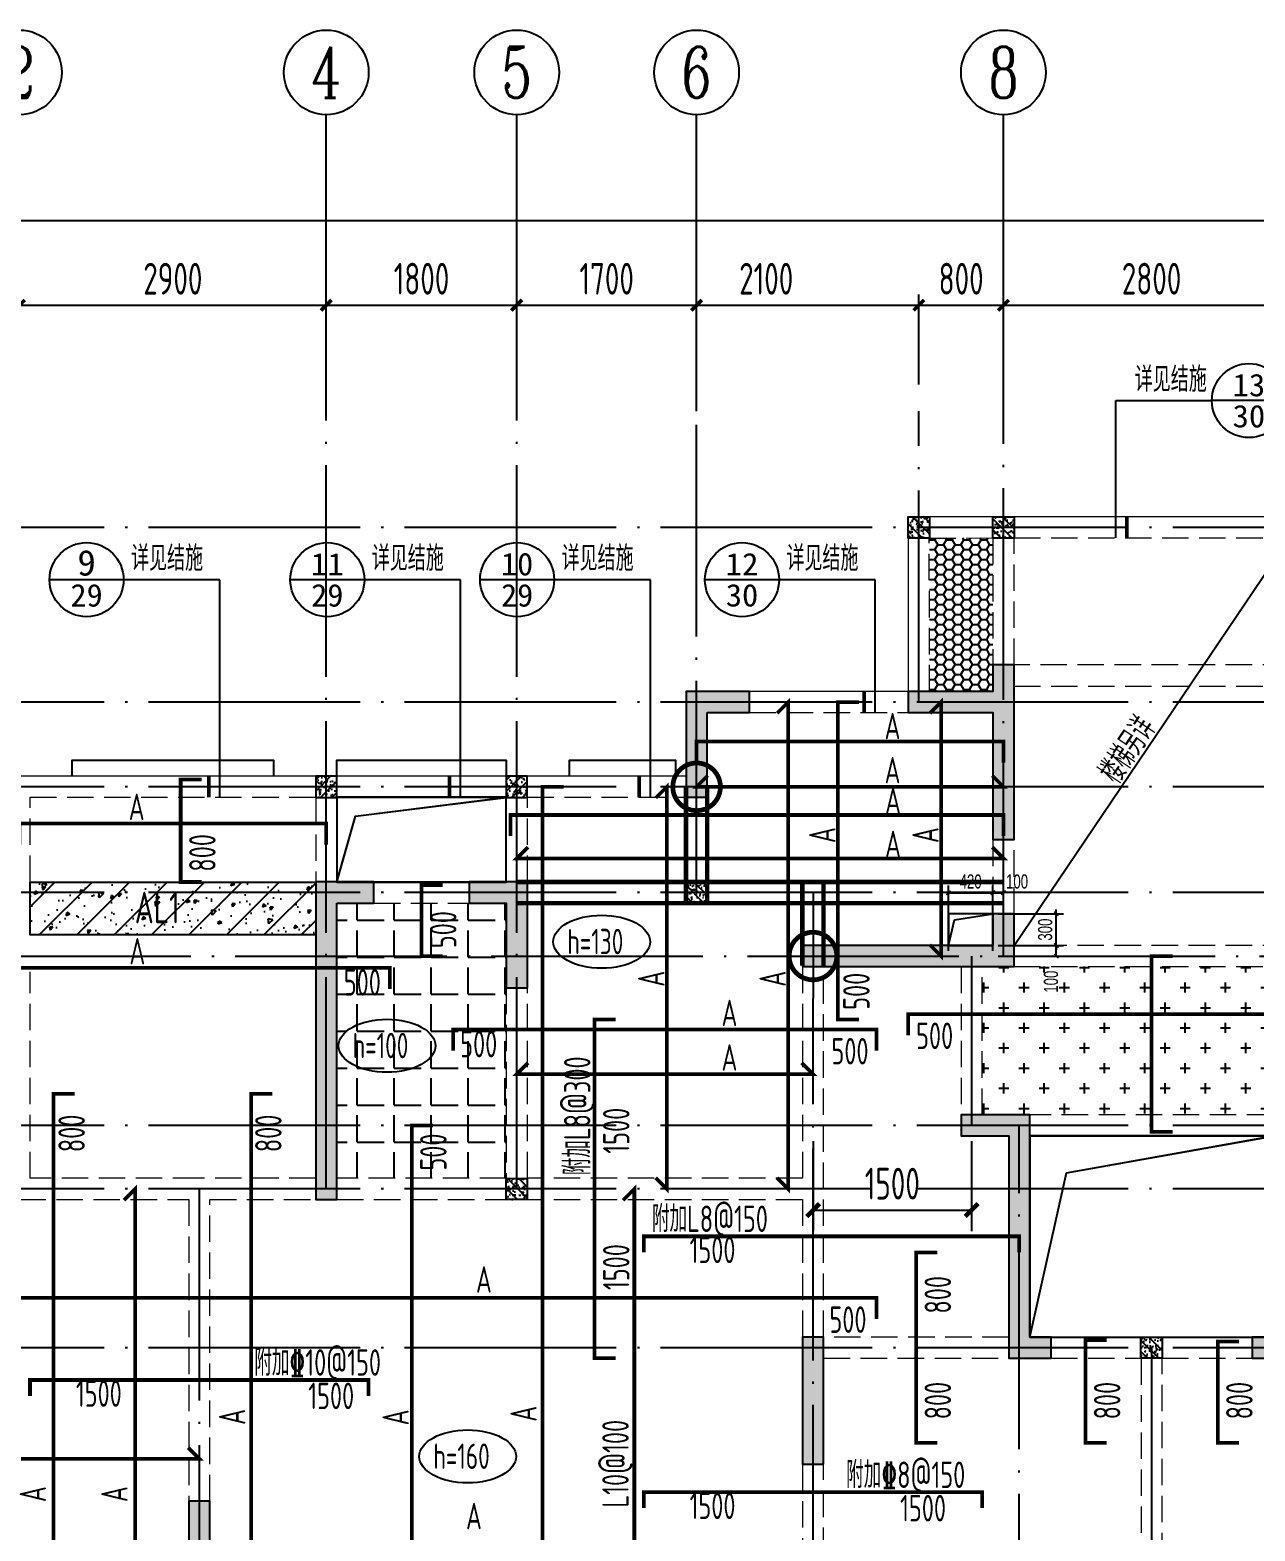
# Model space of a CAD drawing. Extents: x -1712635 to -854203, y -534641 to -21985.
# Drawn here: x -1245773 to -1234195, y -223035 to -208853 of the extents above; entities that cross this region are included whole.
import ezdxf
from ezdxf.enums import TextEntityAlignment as Align

# ---------------------------------------------------------------- set-up
doc = ezdxf.new("R2010")
doc.units = 0
doc.header["$LTSCALE"] = 1000
for name, pattern in [('DASH', [0.35, 0.25, -0.1]), ('DASHED', [0.75, 0.5, -0.25]), ('DOTE', [2.42, 2, -0.2, 0.02, -0.2])]:
    doc.linetypes.add(name, pattern=pattern)
doc.layers.get('0').update_dxf_attribs({"linetype": 'CONTINUOUS'})
doc.layers.get('Defpoints').update_dxf_attribs({"linetype": 'CONTINUOUS'})
doc.layers.add('+公共字体', color=7, linetype='CONTINUOUS', lineweight=20)
for name, color, linetype in [('A-AXIS', 1, 'CONTINUOUS'), ('A-DOTE', 10, 'DOTE'), ('AXIS_NUM', 7, 'CONTINUOUS'), ('BEAM', 4, 'DASHED'), ('DIM_IDEN', 67, 'CONTINUOUS'), ('PUB_TEXT', 2, 'CONTINUOUS'), ('ROOF', 183, 'CONTINUOUS'), ('S-B板填充', 251, 'CONTINUOUS'), ('S-B板标注', 3, 'CONTINUOUS'), ('S-B板配筋', 6, 'CONTINUOUS'), ('S-B板配筋号', 7, 'CONTINUOUS'), ('S-C承台编号', 6, 'CONTINUOUS'), ('S-D洞口', 4, 'CONTINUOUS'), ('S-D洞口标注', 3, 'CONTINUOUS'), ('S-L主梁线', 4, 'DASH'), ('S-Q墙填充', 252, 'CONTINUOUS'), ('S-Q墙实线', 6, 'CONTINUOUS'), ('S-Q墙标注', 3, 'CONTINUOUS'), ('S-Y一般标注', 3, 'CONTINUOUS'), ('S-板正筋', 2, 'CONTINUOUS'), ('S-构造柱', 212, 'CONTINUOUS'), ('TEXT', 2, 'CONTINUOUS'), ('水平筋标注', 7, 'CONTINUOUS'), ('看线', 251, 'CONTINUOUS')]:
    doc.layers.add(name, color=color, linetype=linetype)
doc.layers.add('配箍校核', color=34, linetype='CONTINUOUS', plot=False)
doc.styles.add('_TCH_AXIS', font='COMPLEX', dxfattribs={"bigfont": 'GBCBIG'})
doc.styles.add('_TCH_LABEL', font='simhei.ttf')
doc.styles.add('TSSD_Axis', font='complex.shx', dxfattribs={"width": 0.7, "bigfont": 'hztxt.shx'})
doc.styles.add('TSSD_DIMENSION', font='Tssdeng.shx', dxfattribs={"width": 0.7, "bigfont": 'tssdchn.shx'})
doc.styles.add('TSSD_REIN', font='tssdeng.shx', dxfattribs={"width": 0.7, "height": 300, "bigfont": 'tssdchn.shx'})
doc.styles.add('结构文字', font='zstxt.shx', dxfattribs={"width": 0.7, "bigfont": 'zshz.shx'})
doc.dimstyles.new('STRUCK', dxfattribs={"dimtxt": 400, "dimasz": 121, "dimexe": 200, "dimexo": 150, "dimgap": 115, "dimtad": 1, "dimdec": 0, "dimdsep": 46, "dimtxsty": '结构文字', "dimblk": 'ARCHTICK', "dimcen": 400, "dimclrd": 3, "dimclre": 3, "dimclrt": 7, "dimadec": 0, "dimazin": 0, "dimtfac": 1, "dimtdec": 0, "dimtix": 1, "dimtmove": 2, "dimatfit": 3, "dimldrblk": '_DIMX', "dimfxl": 0, "dimtolj": 1, "dimtzin": 0, "dimarcsym": 0})
doc.dimstyles.new('STRUCK30', dxfattribs={"dimscale": 0.33333, "dimtxt": 400, "dimasz": 121, "dimexe": 200, "dimexo": 150, "dimgap": 115, "dimtad": 1, "dimdec": 0, "dimdsep": 46, "dimtxsty": '结构文字', "dimblk": 'ARCHTICK', "dimcen": 400, "dimclrd": 3, "dimclre": 3, "dimclrt": 7, "dimadec": 0, "dimazin": 0, "dimtfac": 1, "dimtdec": 0, "dimtix": 1, "dimtmove": 2, "dimatfit": 3, "dimldrblk": '_DIMX', "dimfxl": 0, "dimtolj": 1, "dimtzin": 0, "dimarcsym": 0})
doc.dimstyles.new('TSSD_100_100', dxfattribs={"dimtxt": 300, "dimasz": 100, "dimexe": 100, "dimexo": 250, "dimgap": 100, "dimtad": 1, "dimdec": 0, "dimzin": 0, "dimdsep": 46, "dimtxsty": 'TSSD_DIMENSION', "dimblk": 'ARCHTICK', "dimcen": 0, "dimdle": 100, "dimclrt": 7, "dimadec": 0, "dimazin": 0, "dimtfac": 1, "dimtdec": 0, "dimtix": 1, "dimtmove": 2, "dimatfit": 3, "dimldrblk": 'ARCHTICK', "dimfxl": 0, "dimtolj": 1, "dimtzin": 0, "dimarcsym": 0})

# ---------------------------------------------------------------- blocks, each defined once
blk = doc.blocks.new('ts_axno')
at = {"color": 0, "linetype": 'ByBlock', "lineweight": -2}
blk.add_circle((0, 0), 0.5, dxfattribs=at)
at = {"color": 0, "linetype": 'ByBlock', "lineweight": -2, "style": 'TSSD_Axis', "width": 0.7}
blk.add_attdef('A', text='', height=0.6, dxfattribs=at).set_placement((0, 0), align=Align.MIDDLE_CENTER)
blk = doc.blocks.new('_ArchTick')
at = {"color": 0, "const_width": 0.35}
blk.add_lwpolyline([(-0.5, -0.5), (0.5, 0.5)], dxfattribs=at)
blk = doc.blocks.new('*D118')
at = {"layer": 'Defpoints', "color": 0}
for p in [(9300, 19250), (6400, 18250), (9300, 18250)]:
    blk.add_point(p, dxfattribs=at)
at = {"layer": 'S-Y一般标注', "color": 0, "lineweight": -2}
for p, q in [((6400, 18500), (6400, 19350)), ((9300, 18500), (9300, 19350)), ((6300, 19250), (9400, 19250))]:
    blk.add_line(p, q, dxfattribs=at)
at = {"layer": 'S-Y一般标注', "color": 0, "lineweight": -2, "xscale": 100, "yscale": 100, "zscale": 100, "rotation": 180}
blk.add_blockref('_ArchTick', (6400, 19250), dxfattribs=at)
at = {"layer": 'S-Y一般标注', "color": 0, "lineweight": -2, "xscale": 100, "yscale": 100, "zscale": 100}
blk.add_blockref('_ArchTick', (9300, 19250), dxfattribs=at)
at = {"layer": 'S-Y一般标注', "color": 7, "insert": (7850, 19500), "char_height": 300, "attachment_point": 5, "style": 'TSSD_DIMENSION'}
blk.add_mtext('\\A1;2900', dxfattribs=at)
blk = doc.blocks.new('*D119')
at = {"layer": 'Defpoints', "color": 0}
for p in [(11100, 19250), (9300, 18250), (11100, 18250)]:
    blk.add_point(p, dxfattribs=at)
at = {"layer": 'S-Y一般标注', "color": 0, "lineweight": -2}
for p, q in [((9300, 18500), (9300, 19350)), ((11100, 18500), (11100, 19350)), ((9200, 19250), (11200, 19250))]:
    blk.add_line(p, q, dxfattribs=at)
at = {"layer": 'S-Y一般标注', "color": 0, "lineweight": -2, "xscale": 100, "yscale": 100, "zscale": 100, "rotation": 180}
blk.add_blockref('_ArchTick', (9300, 19250), dxfattribs=at)
at = {"layer": 'S-Y一般标注', "color": 0, "lineweight": -2, "xscale": 100, "yscale": 100, "zscale": 100}
blk.add_blockref('_ArchTick', (11100, 19250), dxfattribs=at)
at = {"layer": 'S-Y一般标注', "color": 7, "insert": (10200, 19500), "char_height": 300, "attachment_point": 5, "style": 'TSSD_DIMENSION'}
blk.add_mtext('\\A1;1800', dxfattribs=at)
blk = doc.blocks.new('*D120')
at = {"layer": 'Defpoints', "color": 0}
for p in [(12800, 19250), (11100, 18250), (12800, 18250)]:
    blk.add_point(p, dxfattribs=at)
at = {"layer": 'S-Y一般标注', "color": 0, "lineweight": -2}
for p, q in [((11100, 18500), (11100, 19350)), ((12800, 18500), (12800, 19350)), ((11000, 19250), (12900, 19250))]:
    blk.add_line(p, q, dxfattribs=at)
at = {"layer": 'S-Y一般标注', "color": 0, "lineweight": -2, "xscale": 100, "yscale": 100, "zscale": 100, "rotation": 180}
blk.add_blockref('_ArchTick', (11100, 19250), dxfattribs=at)
at = {"layer": 'S-Y一般标注', "color": 0, "lineweight": -2, "xscale": 100, "yscale": 100, "zscale": 100}
blk.add_blockref('_ArchTick', (12800, 19250), dxfattribs=at)
at = {"layer": 'S-Y一般标注', "color": 7, "insert": (11950, 19500), "char_height": 300, "attachment_point": 5, "style": 'TSSD_DIMENSION'}
blk.add_mtext('\\A1;1700', dxfattribs=at)
blk = doc.blocks.new('*D121')
at = {"layer": 'Defpoints', "color": 0}
for p in [(14900, 19250), (12800, 18250), (14900, 18250)]:
    blk.add_point(p, dxfattribs=at)
at = {"layer": 'S-Y一般标注', "color": 0, "lineweight": -2}
for p, q in [((12800, 18500), (12800, 19350)), ((14900, 18500), (14900, 19350)), ((12700, 19250), (15000, 19250))]:
    blk.add_line(p, q, dxfattribs=at)
at = {"layer": 'S-Y一般标注', "color": 0, "lineweight": -2, "xscale": 100, "yscale": 100, "zscale": 100, "rotation": 180}
blk.add_blockref('_ArchTick', (12800, 19250), dxfattribs=at)
at = {"layer": 'S-Y一般标注', "color": 0, "lineweight": -2, "xscale": 100, "yscale": 100, "zscale": 100}
blk.add_blockref('_ArchTick', (14900, 19250), dxfattribs=at)
at = {"layer": 'S-Y一般标注', "color": 7, "insert": (13458, 19500), "char_height": 300, "attachment_point": 5, "style": 'TSSD_DIMENSION'}
blk.add_mtext('\\A1;2100', dxfattribs=at)
blk = doc.blocks.new('*D122')
at = {"layer": 'Defpoints', "color": 0}
for p in [(18500, 19250), (15700, 18250), (18500, 18250)]:
    blk.add_point(p, dxfattribs=at)
at = {"layer": 'S-Y一般标注', "color": 0, "lineweight": -2}
for p, q in [((15700, 18500), (15700, 19350)), ((18500, 18500), (18500, 19350)), ((15600, 19250), (18600, 19250))]:
    blk.add_line(p, q, dxfattribs=at)
at = {"layer": 'S-Y一般标注', "color": 0, "lineweight": -2, "xscale": 100, "yscale": 100, "zscale": 100, "rotation": 180}
blk.add_blockref('_ArchTick', (15700, 19250), dxfattribs=at)
at = {"layer": 'S-Y一般标注', "color": 0, "lineweight": -2, "xscale": 100, "yscale": 100, "zscale": 100}
blk.add_blockref('_ArchTick', (18500, 19250), dxfattribs=at)
at = {"layer": 'S-Y一般标注', "color": 7, "insert": (17100, 19500), "char_height": 300, "attachment_point": 5, "style": 'TSSD_DIMENSION'}
blk.add_mtext('\\A1;2800', dxfattribs=at)
blk = doc.blocks.new('*D139')
at = {"layer": 'Defpoints', "color": 0}
for p in [(54600, 20050), (4600, 18250), (54600, 18250)]:
    blk.add_point(p, dxfattribs=at)
at = {"layer": 'S-Y一般标注', "color": 0, "lineweight": -2}
for p, q in [((4600, 18500), (4600, 20150)), ((54600, 18500), (54600, 20150)), ((4500, 20050), (54700, 20050))]:
    blk.add_line(p, q, dxfattribs=at)
at = {"layer": 'S-Y一般标注', "color": 0, "lineweight": -2, "xscale": 100, "yscale": 100, "zscale": 100, "rotation": 180}
blk.add_blockref('_ArchTick', (4600, 20050), dxfattribs=at)
at = {"layer": 'S-Y一般标注', "color": 0, "lineweight": -2, "xscale": 100, "yscale": 100, "zscale": 100}
blk.add_blockref('_ArchTick', (54600, 20050), dxfattribs=at)
at = {"layer": 'S-Y一般标注', "color": 7, "insert": (29600, 20300), "char_height": 300, "attachment_point": 5, "style": 'TSSD_DIMENSION'}
blk.add_mtext('\\A1;50000', dxfattribs=at)
blk = doc.blocks.new('*D150')
at = {"layer": 'Defpoints', "color": 0}
for p in [(15700, 19250), (14900, 18250), (15700, 18250)]:
    blk.add_point(p, dxfattribs=at)
at = {"layer": 'S-Y一般标注', "color": 0, "lineweight": -2}
for p, q in [((14900, 18500), (14900, 19350)), ((15700, 18500), (15700, 19350)), ((14800, 19250), (15800, 19250))]:
    blk.add_line(p, q, dxfattribs=at)
at = {"layer": 'S-Y一般标注', "color": 0, "lineweight": -2, "xscale": 100, "yscale": 100, "zscale": 100, "rotation": 180}
blk.add_blockref('_ArchTick', (14900, 19250), dxfattribs=at)
at = {"layer": 'S-Y一般标注', "color": 0, "lineweight": -2, "xscale": 100, "yscale": 100, "zscale": 100}
blk.add_blockref('_ArchTick', (15700, 19250), dxfattribs=at)
at = {"layer": 'S-Y一般标注', "color": 7, "insert": (15300, 19500), "char_height": 300, "attachment_point": 5, "style": 'TSSD_DIMENSION'}
blk.add_mtext('\\A1;800', dxfattribs=at)
blk = doc.blocks.new('20210729.03501652')
at = {"layer": '看线', "color": 202, "ltscale": 0.5}
for points in [[(1800, 10900), (1800, 11050), (3700, 11050), (3700, 10900)], [(4300, 10900), (4300, 11050), (5900, 11050), (5900, 10900)], [(6500, 10900), (6500, 11050), (7500, 11050), (7500, 10900)]]:
    blk.add_lwpolyline(points, dxfattribs=at)
blk = doc.blocks.new('*D1445')
at = {"layer": 'Defpoints', "color": 0}
for p in [(-1236673, -217203), (-1236073, -217203), (-1236673, -217503)]:
    blk.add_point(p, dxfattribs=at)
at = {"layer": 'S-D洞口标注', "color": 3, "lineweight": -2}
for p, q in [((-1236623, -217203), (-1236006, -217203)), ((-1236073, -217203), (-1236073, -217163)), ((-1236073, -217503), (-1236073, -217203)), ((-1236623, -217503), (-1236006, -217503)), ((-1236073, -217503), (-1236073, -217543))]:
    blk.add_line(p, q, dxfattribs=at)
at = {"layer": 'S-D洞口标注', "color": 3, "lineweight": -2, "xscale": 40.33293, "yscale": 40.33293, "zscale": 40.33293}
for p, rotation in [((-1236073, -217203), 270), ((-1236073, -217503), 90)]:
    blk.add_blockref('_ArchTick', p, dxfattribs=dict(at, rotation=rotation))
at = {"layer": 'S-D洞口标注', "color": 7, "insert": (-1236178, -217353), "char_height": 133.3, "attachment_point": 5, "rotation": 90, "style": '结构文字'}
blk.add_mtext('\\A1;300', dxfattribs=at)
blk = doc.blocks.new('_DIMX')
blk.add_line((-150, 0), (150, 0))
at = {"const_width": 50}
blk.add_lwpolyline([(-70, -70), (70, 70)], dxfattribs=at)
blk = doc.blocks.new('*D1446')
at = {"layer": 'Defpoints', "color": 0}
for p in [(-1236673, -217004), (-1237093, -217604), (-1236673, -217603)]:
    blk.add_point(p, dxfattribs=at)
at = {"layer": 'S-D洞口标注', "color": 3, "lineweight": -2}
for p, q in [((-1237093, -217554), (-1237093, -216937)), ((-1236673, -217553), (-1236673, -216937)), ((-1237093, -217004), (-1236673, -217004))]:
    blk.add_line(p, q, dxfattribs=at)
at = {"layer": 'S-D洞口标注', "color": 3, "lineweight": -2, "xscale": 40.33293, "yscale": 40.33293, "zscale": 40.33293, "rotation": 180}
blk.add_blockref('_ArchTick', (-1237093, -217004), dxfattribs=at)
at = {"layer": 'S-D洞口标注', "color": 3, "lineweight": -2, "xscale": 40.33293, "yscale": 40.33293, "zscale": 40.33293}
blk.add_blockref('_ArchTick', (-1236673, -217004), dxfattribs=at)
at = {"layer": 'S-D洞口标注', "color": 7, "insert": (-1236883, -216899), "char_height": 133.3, "attachment_point": 5, "style": '结构文字'}
blk.add_mtext('\\A1;420', dxfattribs=at)
blk = doc.blocks.new('*D1447')
at = {"layer": 'Defpoints', "color": 0}
for p in [(-1236573, -217004), (-1236673, -217603), (-1236573, -217603)]:
    blk.add_point(p, dxfattribs=at)
at = {"layer": 'S-D洞口标注', "color": 3, "lineweight": -2}
for p, q in [((-1236673, -217553), (-1236673, -216937)), ((-1236573, -217553), (-1236573, -216937)), ((-1236673, -217004), (-1236573, -217004))]:
    blk.add_line(p, q, dxfattribs=at)
at = {"layer": 'S-D洞口标注', "color": 3, "lineweight": -2, "xscale": 40.33293, "yscale": 40.33293, "zscale": 40.33293, "rotation": 180}
blk.add_blockref('_ArchTick', (-1236673, -217004), dxfattribs=at)
at = {"layer": 'S-D洞口标注', "color": 3, "lineweight": -2, "xscale": 40.33293, "yscale": 40.33293, "zscale": 40.33293}
blk.add_blockref('_ArchTick', (-1236573, -217004), dxfattribs=at)
at = {"layer": 'S-D洞口标注', "color": 7, "insert": (-1236444, -216899), "char_height": 133.3, "attachment_point": 5, "style": '结构文字'}
blk.add_mtext('\\A1;100', dxfattribs=at)
blk = doc.blocks.new('*D1448')
at = {"layer": 'Defpoints', "color": 0}
for p in [(-1236673, -217503), (-1236073, -217503), (-1236673, -217603)]:
    blk.add_point(p, dxfattribs=at)
at = {"layer": 'S-D洞口标注', "color": 3, "lineweight": -2}
for p, q in [((-1236623, -217503), (-1236006, -217503)), ((-1236073, -217603), (-1236073, -217503)), ((-1236623, -217603), (-1236006, -217603))]:
    blk.add_line(p, q, dxfattribs=at)
at = {"layer": 'S-D洞口标注', "color": 3, "lineweight": -2, "xscale": 40.33293, "yscale": 40.33293, "zscale": 40.33293}
for p, rotation in [((-1236073, -217503), 90), ((-1236073, -217603), 270)]:
    blk.add_blockref('_ArchTick', p, dxfattribs=dict(at, rotation=rotation))
at = {"layer": 'S-D洞口标注', "color": 7, "insert": (-1236123, -217845), "char_height": 133.3, "attachment_point": 5, "rotation": 90, "style": '结构文字'}
blk.add_mtext('\\A1;100', dxfattribs=at)
blk = doc.blocks.new('20210803.22403995')
at = {"layer": '+公共字体', "color": 2, "const_width": 45}
for points in [[(-856038, -168387, 1), (-856038, -167937, 1), (-856038, -168387, -1)], [(-854938, -169986, 1), (-854938, -169536, 1), (-854938, -169986, -1)]]:
    blk.add_lwpolyline(points, format="xyb", dxfattribs=at)
blk = doc.blocks.new('20210807.15312791')
at = {"layer": 'S-Q墙填充'}
h = blk.add_hatch(color=252, dxfattribs=at)
h.dxf.hatch_style = 1
h.paths.add_polyline_path([(72216, 67840), (72216, 68190), (72016, 68190), (72016, 67940), (71216, 67940), (71216, 67740), (72016, 67740), (72016, 66540), (72216, 66540)])
h = blk.add_hatch(color=252, dxfattribs=at)
h.dxf.hatch_style = 1
h.paths.add_polyline_path([(69316, 67740), (69716, 67740), (69716, 67940), (69116, 67940), (69116, 66940), (69316, 66940)])
h = blk.add_hatch(color=252, dxfattribs=at)
h.dxf.hatch_style = 1
h.paths.add_polyline_path([(65816, 65940), (66166, 65940), (66166, 66140), (65616, 66140), (65616, 63140), (65816, 63140)])
h = blk.add_hatch(color=252, dxfattribs=at)
h.dxf.hatch_style = 1
h.paths.add_polyline_path([(67616, 66140), (67066, 66140), (67066, 65940), (67416, 65940), (67416, 65140), (67616, 65140)])
h = blk.add_hatch(color=252, dxfattribs=at)
h.dxf.hatch_style = 1
h.paths.add_polyline_path([(70216, 65340), (71816, 65340), (72216, 65340), (72216, 65840), (72016, 65840), (72016, 65540), (71816, 65540), (70216, 65540)])
h = blk.add_hatch(color=252, dxfattribs=at)
h.dxf.hatch_style = 1
h.paths.add_polyline_path([(72366, 61840), (72366, 63940), (71716, 63940), (71716, 63740), (72166, 63740), (72166, 61640), (72566, 61640), (72566, 61840)])
h = blk.add_hatch(color=252, dxfattribs=at)
h.dxf.hatch_style = 1
h.paths.add_polyline_path([(74866, 61640), (74866, 63740), (75316, 63740), (75316, 63940), (74666, 63940), (74666, 61840), (74466, 61840), (74466, 61640)])
h = blk.add_hatch(color=252, dxfattribs=at)
h.dxf.hatch_style = 1
h.paths.add_polyline_path([(70416, 60640), (70416, 61840), (70216, 61840), (70216, 60640)])
h = blk.add_hatch(color=252, dxfattribs=at)
h.dxf.hatch_style = 1
h.paths.add_polyline_path([(64616, 60290), (64416, 60290), (64416, 58840), (63716, 58840), (63616, 58840), (63616, 58640), (63716, 58640), (64616, 58640)])
at = {"layer": 'S-D洞口', "color": 5}
for points in [[(65816, 66140), (67416, 66140), (67416, 66940), (65816, 66940), (65816, 66140), (65993, 66762), (67416, 66940)], [(72366, 61840), (74666, 61840), (74666, 63740), (72366, 63740), (72366, 61840), (72712, 63393), (74666, 63740)]]:
    blk.add_lwpolyline(points, dxfattribs=at)
at = {"layer": 'S-L主梁线', "linetype": 'ByBlock', "lineweight": 18}
for p, q in [((72116, 69590), (71215, 69589)), ((71215, 69589), (71216, 67940)), ((74915, 69590), (72116, 69590)), ((71216, 67940), (69716, 67940)), ((65716, 67140), (62716, 67140)), ((67516, 67140), (65716, 67140)), ((69116, 67140), (67516, 67140)), ((65816, 66940), (67416, 66940)), ((65816, 66140), (65816, 66940)), ((67416, 66940), (67416, 66140)), ((67066, 66140), (66166, 66140)), ((72366, 63740), (74666, 63740)), ((73516, 61840), (72566, 61840)), ((74466, 61840), (73516, 61840))]:
    blk.add_line(p, q, dxfattribs=at)
at = {"layer": 'S-L主梁线', "linetype": 'DASH', "lineweight": 18}
for p, q in [((71415, 69389), (72016, 69390)), ((71416, 67940), (71415, 69389)), ((72016, 69390), (72016, 68190)), ((72216, 69390), (74815, 69390)), ((72216, 68190), (72216, 69390)), ((74816, 68190), (72216, 68190)), ((72216, 67990), (74816, 67990)), ((69716, 67740), (71216, 67740)), ((62916, 66940), (65616, 66940)), ((62916, 66140), (62916, 66940)), ((65616, 66940), (65616, 66140)), ((67616, 66940), (69116, 66940)), ((67616, 66140), (67616, 66940)), ((72016, 66540), (72016, 65840)), ((72216, 65840), (72216, 66540)), ((66166, 65940), (67066, 65940)), ((74816, 65540), (72216, 65540)), ((62916, 63340), (62916, 65290)), ((70216, 65340), (70216, 63340)), ((70416, 63240), (70416, 65340)), ((71716, 65340), (71716, 63940)), ((71916, 63940), (71916, 65340)), ((72216, 65340), (74816, 65340)), ((67416, 65140), (67416, 63340)), ((67616, 63340), (67616, 65140)), ((74666, 63940), (72366, 63940)), ((64516, 63340), (62916, 63340)), ((65616, 63340), (64516, 63340)), ((67416, 63340), (65816, 63340)), ((70216, 63340), (67616, 63340)), ((62816, 63140), (64416, 63140)), ((64416, 63140), (64416, 60290)), ((64616, 63140), (65616, 63140)), ((64616, 60290), (64616, 63140)), ((65816, 63140), (67516, 63140)), ((67516, 63140), (70216, 63140)), ((70216, 63140), (70216, 61840)), ((70416, 61840), (70416, 63240)), ((72166, 61840), (70416, 61840)), ((70416, 61640), (72166, 61640)), ((72566, 61640), (73416, 61640)), ((73416, 61640), (73416, 57640)), ((73616, 57640), (73616, 61640)), ((73616, 61640), (74466, 61640)), ((70216, 60640), (70216, 59090)), ((70416, 59090), (70416, 60640))]:
    blk.add_line(p, q, dxfattribs=at)
at = {"layer": 'S-Q墙实线'}
for points in [[(72216, 67840), (72216, 68190), (72016, 68190), (72016, 67940), (71216, 67940), (71216, 67740), (72016, 67740), (72016, 66540), (72216, 66540), (72216, 67840)], [(63716, 58840), (63616, 58840), (63616, 58640), (63716, 58640), (64616, 58640), (64616, 60290), (64416, 60290), (64416, 58840), (63716, 58840)]]:
    blk.add_lwpolyline(points, dxfattribs=at)
for points in [[(69316, 67740), (69716, 67740), (69716, 67940), (69116, 67940), (69116, 66940), (69316, 66940)], [(65816, 65940), (66166, 65940), (66166, 66140), (65616, 66140), (65616, 63140), (65816, 63140)], [(67616, 66140), (67066, 66140), (67066, 65940), (67416, 65940), (67416, 65140), (67616, 65140)], [(70216, 65340), (71816, 65340), (72216, 65340), (72216, 65840), (72016, 65840), (72016, 65540), (71816, 65540), (70216, 65540)], [(72366, 61840), (72366, 63940), (71716, 63940), (71716, 63740), (72166, 63740), (72166, 61640), (72566, 61640), (72566, 61840)], [(74866, 61640), (74866, 63740), (75316, 63740), (75316, 63940), (74666, 63940), (74666, 61840), (74466, 61840), (74466, 61640)], [(70416, 60640), (70416, 61840), (70216, 61840), (70216, 60640)]]:
    blk.add_lwpolyline(points, close=True, dxfattribs=at)
blk = doc.blocks.new('20210730.02141516')
at = {"layer": 'S-构造柱'}
h = blk.add_hatch(dxfattribs=at)
h.set_pattern_fill('ARMORED', color=256, scale=15, angle=-90, style=0)
h.set_pattern_definition([(320, (-154189.41, 3278673.45), (-9.4128202, -107.5890274), [11.25, -123.75]), (265, (-154189.41, 3278673.45), (112.82882, 20.8127), [9, -99]), (10.4514, (-154190.19, 3278664.49), (103.4159313, -86.7764073), [9.5610285, -105.1713168]), (316.1842, (-154159.41, 3278673.45), (-24.827852, -160.0861573), [16.875, -185.625]), (6.6356, (-154161.48, 3278660.11), (146.117681, -140.199406), [14.341543, -157.75695]), (261.1842, (-154159.41, 3278673.45), (146.11779, -140.199292), [13.5, -148.5]), (291, (-154166.91, 3278658.45), (-60.3928336, -89.5360578), [11.25, -123.75]), (236, (-154166.91, 3278658.45), (108.7725068, -36.4972998), [9, -99]), (341.4514, (-154171.94, 3278650.99), (48.3795745, -126.0333943), [9.5610285, -105.1713168]), (307.5, (-154189.41, 3278673.454), (49.93407807, -1.8239783), [0, -97.8, 0, -100.5, 0, -99.375]), (277.5, (-154189.41, 3278673.454), (59.1617568, -39.4604306), [0, -57.3, 0, -95.55, 0, -37.875]), (237.5, (-154189.41, 3278706.904), (-3.38323076, -80.07336543), [0, -37.5, 0, -117, 0, -155.25]), (227.5, (-154189.41, 3278721.904), (15.0157473, -87.4779254), [0, -48.75, 0, -77.7, 0, -110.25]), (315, (-154189.41, 3278673.454), (53.0330086, 53.0330086), [])])
h.paths.add_polyline_path([(200, 200), (200, 0), (0, 0), (0, 200)])
blk.add_lwpolyline([(200, 200), (200, 0), (0, 0), (0, 200)], close=True, dxfattribs=at)
blk = doc.blocks.new('20210809.18285270')
at = {"layer": 'ROOF', "rotation": 359.9999999538236}
for p in [(10300, 12550), (11100, 12550), (8200, 9100)]:
    blk.add_blockref('20210730.02141516', p, dxfattribs=at)
at = {"layer": 'ROOF', "xscale": -1}
for p in [(4900, 10100), (6700, 10100)]:
    blk.add_blockref('20210730.02141516', p, dxfattribs=at)
at = {"layer": 'ROOF'}
for p in [(6500, 6300), (12500, 4800)]:
    blk.add_blockref('20210730.02141516', p, dxfattribs=at)
blk = doc.blocks.new('*D401')
at = {"layer": 'Defpoints', "color": 0}
for p in [(-205458, -4859), (-203959, -4859), (-203959, -5659)]:
    blk.add_point(p, dxfattribs=at)
at = {"layer": 'S-Q墙标注', "color": 3, "lineweight": -2}
for p, q in [((-205458, -5009), (-205458, -5859)), ((-203959, -5009), (-203959, -5859)), ((-205458, -5659), (-203959, -5659))]:
    blk.add_line(p, q, dxfattribs=at)
at = {"layer": 'S-Q墙标注', "color": 3, "lineweight": -2, "xscale": 121, "yscale": 121, "zscale": 121, "rotation": 180}
blk.add_blockref('_ArchTick', (-205458, -5659), dxfattribs=at)
at = {"layer": 'S-Q墙标注', "color": 3, "lineweight": -2, "xscale": 121, "yscale": 121, "zscale": 121}
blk.add_blockref('_ArchTick', (-203959, -5659), dxfattribs=at)
at = {"layer": 'S-Q墙标注', "color": 7, "insert": (-204709, -5409), "char_height": 300, "attachment_point": 5, "style": 'TSSD_REIN'}
blk.add_mtext('\\A1;1500', dxfattribs=at)
blk = doc.blocks.new('20210811.10050802')
at = {"layer": 'DIM_IDEN'}
for p, q in [((12508, 15853), (13417, 15853)), ((12508, 14555), (12508, 15853)), ((14117, 15853), (13417, 15853)), ((3132, 14161), (2432, 14161)), ((4041, 14161), (3132, 14161)), ((4041, 12105), (4041, 14161)), ((5407, 14161), (4707, 14161)), ((6316, 14161), (5407, 14161)), ((6316, 12105), (6316, 14161)), ((7201, 14161), (6501, 14161)), ((8110, 14161), (7201, 14161)), ((8110, 12105), (8110, 14161)), ((9326, 14161), (8626, 14161)), ((10235, 14161), (9326, 14161)), ((10235, 12905), (10235, 14161))]:
    blk.add_line(p, q, dxfattribs=at)
at = {"layer": 'DIM_IDEN', "const_width": 35}
for points in [[(12613, 14555), (12613, 14755)], [(10130, 12905), (10130, 13105)], [(3936, 12105), (3936, 12305)], [(6211, 12105), (6211, 12305)], [(8005, 12105), (8005, 12305)]]:
    blk.add_lwpolyline(points, dxfattribs=at)
at = {"layer": 'DIM_IDEN'}
for centre in [(13767, 15853), (2782, 14161), (5057, 14161), (6851, 14161), (8976, 14161)]:
    blk.add_circle(centre, 350, dxfattribs=at)
at = {"layer": 'PUB_TEXT', "style": '_TCH_AXIS'}
for p in [(12688, 15936), (3202, 14245), (5477, 14245), (7271, 14245), (9396, 14245)]:
    blk.add_text('详见结施', height=236.3, dxfattribs=at).set_placement(p)
at = {"layer": 'PUB_TEXT', "style": '_TCH_LABEL'}
for s, height, width, p, p2 in [('13', 212.7, 1.00565, (13613, 15894), (13921, 15894)), ('30', 212.7, 1.00565, (13613, 15600), (13921, 15600)), ('9', 242, 1.011364, (2694, 14200), (2870, 14200)), ('11', 210.8, 1.034884, (4900, 14202), (5214, 14202)), ('10', 213.8, 0.988889, (6699, 14202), (7003, 14202)), ('12', 211.6, 1.022989, (8821, 14202), (9132, 14202)), ('29', 213.8, 0.988889, (2630, 13907), (2934, 13907)), ('29', 213.8, 0.988889, (4905, 13907), (5209, 13907)), ('29', 213.8, 0.988889, (6699, 13907), (7003, 13907)), ('30', 212.7, 1.00565, (8823, 13908), (9130, 13908))]:
    blk.add_text(s, height=height, dxfattribs=dict(at, width=width)).set_placement(p, p2, align=Align.FIT)
blk = doc.blocks.new('20210726.16395156')
at = {"layer": 'A-AXIS'}
for p, q in [((9300, 18249.9), (9300, 21049.9)), ((11100, 18249.9), (11100, 21049.9)), ((12800, 18249.9), (12800, 21049.9)), ((15700, 18249.9), (15700, 21049.9))]:
    blk.add_line(p, q, dxfattribs=at)
at = {"layer": 'A-DOTE'}
for p, q in [((9300, 10900), (9300, 18249.9)), ((11100, 10900), (11100, 18249.9)), ((12800, 13700), (12800, 18249.9)), ((14900, 15500), (14900, 18249.9)), ((15700, 13100.3), (15700, 18249.9)), ((55600, 17150), (3600, 17150)), ((55600, 15500), (3600, 15500)), ((55600, 14700), (3600, 14700)), ((55600, 13700), (3600, 13700)), ((13900.2, 13700), (13900, 3600)), ((3600, 13100.3), (55600, 13100.3)), ((15400, 11500), (15400, 13100)), ((55600, 11500), (3600, 11500)), ((15850, 3600), (15850, 11500)), ((55600, 10900), (3600, 10900)), ((8100, 10900), (8100, 3600)), ((55600, 9400), (3600, 9400)), ((17100, 9400), (17100, 3600))]:
    blk.add_line(p, q, dxfattribs=at)
at = {"layer": 'A-AXIS'}
ref = blk.add_blockref('ts_axno', (6400, 21449.9), dxfattribs=dict(at, xscale=800, yscale=800, zscale=800))
ref.add_attrib('2', '2', dxfattribs={"layer": 'AXIS_NUM', "height": 480, "style": 'TSSD_Axis', "width": 0.7}).set_placement((6400, 21449.9), align=Align.MIDDLE_CENTER)
ref = blk.add_blockref('ts_axno', (9300, 21449.9), dxfattribs=dict(at, xscale=800, yscale=800, zscale=800))
ref.add_attrib('3', '4', dxfattribs={"layer": 'AXIS_NUM', "height": 480, "style": 'TSSD_Axis', "width": 0.7}).set_placement((9300, 21449.9), align=Align.MIDDLE_CENTER)
ref = blk.add_blockref('ts_axno', (11100, 21449.9), dxfattribs=dict(at, xscale=800, yscale=800, zscale=800))
ref.add_attrib('4', '5', dxfattribs={"layer": 'AXIS_NUM', "height": 480, "style": 'TSSD_Axis', "width": 0.7}).set_placement((11100, 21449.9), align=Align.MIDDLE_CENTER)
ref = blk.add_blockref('ts_axno', (12800, 21449.9), dxfattribs=dict(at, xscale=800, yscale=800, zscale=800))
ref.add_attrib('5', '6', dxfattribs={"layer": 'AXIS_NUM', "height": 480, "style": 'TSSD_Axis', "width": 0.7}).set_placement((12800, 21449.9), align=Align.MIDDLE_CENTER)
ref = blk.add_blockref('ts_axno', (15700, 21449.9), dxfattribs=dict(at, xscale=800, yscale=800, zscale=800))
ref.add_attrib('6', '8', dxfattribs={"layer": 'AXIS_NUM', "height": 480, "style": 'TSSD_Axis', "width": 0.7}).set_placement((15700, 21449.9), align=Align.MIDDLE_CENTER)
at = {"layer": 'S-Y一般标注'}
for base, p1, p2, picture, middle in [((54600, 20049.9), (4600, 18249.9), (54600, 18249.9), '*D139', (29600, 20299.9)), ((9300, 19249.9), (6400, 18249.9), (9300, 18249.9), '*D118', (7850, 19499.9)), ((11100, 19249.9), (9300, 18249.9), (11100, 18249.9), '*D119', (10200, 19499.9)), ((12800, 19249.9), (11100, 18249.9), (12800, 18249.9), '*D120', (11950, 19499.9)), ((15700, 19249.9), (14900, 18249.9), (15700, 18249.9), '*D150', (15300, 19499.9)), ((18500, 19249.9), (15700, 18249.9), (18500, 18249.9), '*D122', (17100, 19499.9))]:
    dim = blk.add_linear_dim(base=base, p1=p1, p2=p2, dimstyle='TSSD_100_100', dxfattribs=at)
    dim.commit()
    dim.dimension.update_dxf_attribs({"geometry": picture, "text_midpoint": middle})
dim = blk.add_linear_dim(base=(14900, 19249.9), p1=(12800, 18249.9), p2=(14900, 18249.9), dimstyle='TSSD_100_100', dxfattribs=at)
dim.commit()
dim.dimension.update_dxf_attribs({"geometry": '*D121', "text_midpoint": (13458.1, 19499.9), "dimtype": 128})
blk = doc.blocks.new('20210810.19092027')
at = {"layer": 'S-Q墙标注'}
dim = blk.add_linear_dim(base=(96017.8, 61274), p1=(94518, 62074), p2=(96017.8, 62074), dimstyle='STRUCK', override={"dimtxt": 300, "dimgap": 100, "dimtxsty": 'TSSD_REIN'}, dxfattribs=at)
dim.commit()
dim.dimension.update_dxf_attribs({"geometry": '*D401', "text_midpoint": (95267.9, 61524), "insert": (299976.5, 66933)})

msp = doc.modelspace()

# ---------------------------------------------------------------- hatches: boundary and pattern name
at = {"layer": 'BEAM', "linetype": 'ByBlock'}
h = msp.add_hatch(dxfattribs=at)
h.set_pattern_fill('ARMORED', color=252, scale=50, angle=180, style=0)
h.set_pattern_definition([(230, (-1463543.95, 1697018.07), (-358.63009, 31.376067), [37.5, -412.5]), (175, (-1463543.95, 1697018.07), (69.37567, -376.09607), [30, -330]), (280.4514, (-1463573.83, 1697020.68), (-289.25469, -344.71977), [31.870095, -350.571056]), (226.1842, (-1463543.95, 1696918.07), (-533.62052, 82.75951), [56.25, -618.75]), (276.6356, (-1463588.4, 1696924.96), (-467.33135, -487.05894), [47.80514, -525.8565]), (171.1842, (-1463543.95, 1696918.07), (-467.33097, -487.0593), [45, -495]), (201, (-1463593.95, 1696943.07), (-298.453526, 201.309445), [37.5, -412.5]), (146, (-1463593.95, 1696943.07), (-121.657666, -362.57502), [30, -330]), (251.4514, (-1463618.8, 1696959.84), (-420.111314, -161.26525), [31.870095, -350.571056]), (217.5, (-1463543.95, 1697018.07), (-6.079928, -166.446927), [0, -326, 0, -335, 0, -331.25]), (187.5, (-1463543.95, 1697018.07), (-131.534769, -197.205856), [0, -191, 0, -318.5, 0, -126.25]), (147.5, (-1463432.45, 1697018.07), (-266.911218, 11.277436), [0, -125, 0, -390, 0, -517.5]), (137.5, (-1463382.45, 1697018.07), (-291.593085, -50.05249), [0, -162.5, 0, -259, 0, -367.5]), (225, (-1463543.95, 1697018.07), (176.776695, -176.776695), [])])
h.paths.add_polyline_path([(-1243072.81, -217403.24), (-1245772.81, -217403.24), (-1245772.81, -216903.24), (-1243072.81, -216903.24)])
at = {"layer": 'S-B板填充', "linetype": 'ByBlock'}
h = msp.add_hatch(dxfattribs=at)
h.set_pattern_fill('HONEY', color=252, scale=17.142857, style=0)
h.set_pattern_definition([(0, (-1181594.205, -397689.785), (81.642857, 47.136514), [54.42857, -108.857143]), (120, (-1181594.205, -397689.785), (-81.642847, 47.136531), [54.42857, -108.857143]), (60, (-1181594.205, -397689.785), (1e-05, 94.273045), [-108.857143, 54.42857])])
h.paths.add_polyline_path([(-1237272.97, -215103.25), (-1236672.83, -215103.25), (-1236672.83, -213653.38), (-1237272.97, -213653.38)])
at = {"layer": 'S-B板填充'}
h = msp.add_hatch(dxfattribs=at)
h.set_pattern_fill('ANGLE', color=252, scale=50, style=0)
h.set_pattern_definition([(0, (-1145238.9, -365347.1), (0, 349.25), [254, -95.25]), (90, (-1145238.9, -365347.1), (-349.25, 2e-14), [254, -95.25])])
h.paths.add_polyline_path([(-1242872.83, -217103.25), (-1241272.81, -217103.25), (-1241272.81, -219703.24), (-1242872.83, -219703.24)])
h = msp.add_hatch(dxfattribs=at)
h.set_pattern_fill('CROSS', color=252, scale=30, style=0)
h.set_pattern_definition([(0, (-1149938.88, -365347.11), (190.5, 190.5), [95.25, -285.75]), (90, (-1149891.26, -365394.74), (-190.5, 190.5), [95.25, -285.75])])
h.paths.add_polyline_path([(-1236772.89, -217702.98), (-1233572.95, -217702.98), (-1233572.95, -219103.25), (-1236772.89, -219103.25)])

# ---------------------------------------------------------------- linework, layer by layer
at = {"layer": 'BEAM', "linetype": 'ByBlock'}
msp.add_lwpolyline([(-1243072.81, -217403.24), (-1245772.81, -217403.24), (-1245772.81, -216903.24), (-1243072.81, -216903.24)], close=True, dxfattribs=at)
at = {"layer": 'S-B板标注'}
for centre in [(-1240370.14, -217467.33), (-1242398.9, -218450.17), (-1241636.23, -222330.29)]:
    msp.add_ellipse(centre, major_axis=(-457.33, 0), ratio=0.54724159, dxfattribs=at)
at = {"layer": 'S-B板配筋', "lineweight": 35, "const_width": 35}
for points in [[(-1238712.88, -219697.18), (-1238606.81, -219803.25), (-1238606.81, -215203.25), (-1238712.88, -215309.31)], [(-1237937.63, -218202.98), (-1238137.63, -218202.98), (-1238137.63, -215203.25), (-1237937.63, -215203.25)], [(-1237268.66, -217496.91), (-1237162.6, -217602.98), (-1237162.6, -215203.25), (-1237268.66, -215309.31)], [(-1239472.84, -215776.86), (-1239472.84, -215576.86), (-1236572.83, -215576.86), (-1236572.83, -215776.86)], [(-1244148.92, -216903.25), (-1244348.92, -216903.25), (-1244348.92, -215933.25), (-1244148.92, -215933.25)], [(-1239859.66, -219697.18), (-1239753.59, -219803.25), (-1239753.59, -216003.25), (-1239859.66, -216109.31)], [(-1239366.77, -215897.18), (-1239472.83, -216003.25), (-1236572.83, -216003.25), (-1236678.9, -215897.18)], [(-1240729.77, -226103.08), (-1240929.77, -226103.08), (-1240929.77, -216003.25), (-1240729.77, -216003.25)], [(-1241232.81, -216469.89), (-1241232.81, -216269.89), (-1236572.82, -216269.89), (-1236572.82, -216469.89)], [(-1245872.83, -216549.8), (-1245872.83, -216349.8), (-1242972.83, -216349.78), (-1242972.83, -216549.78)], [(-1241066.76, -216573.88), (-1241172.82, -216679.94), (-1236572.84, -216679.95), (-1236678.9, -216573.89)], [(-1241872.81, -217603.25), (-1242072.81, -217603.25), (-1242072.81, -216933.25), (-1241872.81, -216933.25)], [(-1234972.82, -219263.25), (-1235172.82, -219263.25), (-1235172.82, -217602.98), (-1234972.82, -217602.98)], [(-1247672.84, -217913.59), (-1247672.84, -217713.59), (-1242372.81, -217713.59), (-1242372.81, -217913.59)], [(-1240237.2, -221403.24), (-1240437.2, -221403.24), (-1240437.2, -218203.24), (-1240237.2, -218203.24)], [(-1237472.89, -218351.28), (-1237472.89, -218151.28), (-1232872.95, -218151.28), (-1232872.95, -218351.28)], [(-1241772.81, -218496.85), (-1241772.81, -218296.85), (-1237772.82, -218296.84), (-1237772.82, -218496.84)], [(-1241066.76, -218611.62), (-1241172.82, -218717.69), (-1238372.65, -218717.69), (-1238478.72, -218611.62)], [(-1245349.75, -224303.25), (-1245549.75, -224303.25), (-1245549.75, -218903.24), (-1245349.75, -218903.24)], [(-1243483.98, -226103.08), (-1243683.98, -226103.08), (-1243683.98, -218903.24), (-1243483.98, -218903.24)], [(-1241965.48, -226103.08), (-1242165.48, -226103.08), (-1242165.48, -219203.24), (-1241965.48, -219203.24)], [(-1244885.58, -224197.18), (-1244779.52, -224303.25), (-1244779.52, -219803.25), (-1244885.58, -219909.31)], [(-1240167.18, -225997.02), (-1240061.12, -226103.08), (-1240061.12, -219803.24), (-1240167.18, -219909.31)], [(-1239972.82, -220400.91), (-1239972.82, -220250.91), (-1236422.82, -220250.91), (-1236422.82, -220400.91)], [(-1237197.82, -222203.25), (-1237397.82, -222203.25), (-1237397.82, -220403.25), (-1237197.82, -220403.25)], [(-1237772.81, -221032.9), (-1237772.81, -220832.9), (-1247672.82, -220832.9), (-1247672.82, -221032.9)], [(-1235597.82, -222203.25), (-1235797.82, -222203.25), (-1235797.82, -221233.25), (-1235597.82, -221233.25)], [(-1234347.82, -222203.25), (-1234547.82, -222203.25), (-1234547.82, -221243.25), (-1234347.82, -221243.25)], [(-1245772.82, -221758.3), (-1245772.82, -221608.3), (-1242572.82, -221608.3), (-1242572.82, -221758.3)], [(-1247566.76, -222247.64), (-1247672.82, -222353.71), (-1244172.82, -222353.71), (-1244278.89, -222247.64)], [(-1239972.73, -222819.22), (-1239972.73, -222669.22), (-1236772.73, -222669.22), (-1236772.73, -222819.22)]]:
    msp.add_lwpolyline(points, dxfattribs=at)
at = {"layer": 'S-B板配筋号', "color": 1}
msp.add_lwpolyline([(-1236472.83, -217502.98), (-1233873.31, -213653.25)], dxfattribs=at)
at = {"layer": 'S-D洞口', "color": 5}
for points in [[(-1242872.81, -216903.25), (-1241272.81, -216903.25), (-1241272.81, -216103.25), (-1242872.81, -216103.25), (-1242872.81, -216903.25), (-1242695.04, -216281.02), (-1241272.81, -216103.25)], [(-1237092.83, -217502.98), (-1236672.83, -217502.98), (-1236672.83, -217202.98), (-1237092.83, -217202.98), (-1237092.83, -217502.98), (-1237034.49, -217261.31), (-1236672.83, -217202.98)], [(-1236322.82, -221203.25), (-1234022.82, -221203.25), (-1234022.82, -219303.25), (-1236322.82, -219303.25), (-1236322.82, -221203.25), (-1235976, -219650.07), (-1234022.82, -219303.25)]]:
    msp.add_lwpolyline(points, dxfattribs=at)
at = {"layer": 'S-板正筋', "color": 5, "linetype": 'DASH', "const_width": 42.86}
for points in [[(-1239572.82, -216003.25), (-1239572.82, -217103.25)], [(-1239372.82, -216003.25), (-1239372.82, -217103.25)], [(-1236572.81, -216903.25), (-1241172.82, -216903.25)], [(-1238472.82, -217693.7), (-1238472.82, -216903.25)], [(-1238272.81, -217693.7), (-1238272.81, -216903.25)], [(-1236572.81, -217103.25), (-1241172.82, -217103.25)]]:
    msp.add_lwpolyline(points, dxfattribs=at)

# ---------------------------------------------------------------- block references
msp.add_blockref('20210729.03501652', (-1247172.85, -226803.25))
at = {"layer": 'A-DOTE'}
msp.add_blockref('20210726.16395156', (-1252272.82, -230703.29), dxfattribs=at)
at = {"layer": 'PUB_TEXT'}
msp.add_blockref('20210811.10050802', (-1248019.91, -228207.87), dxfattribs=at)
at = {"layer": 'S-C承台编号'}
msp.add_blockref('20210803.22403995', (-383434.69, -47841.71), dxfattribs=at)
at = {"layer": 'S-Q墙填充'}
msp.add_blockref('20210807.15312791', (-1308688.47, -283042.79), dxfattribs=at)
at = {"layer": '水平筋标注'}
msp.add_blockref('20210810.19092027', (-1332890.66, -281277.24), dxfattribs=at)
at = {"layer": '配箍校核'}
msp.add_blockref('20210809.18285270', (-1247772.84, -226203.41), dxfattribs=at)

# ---------------------------------------------------------------- texts
at = {"layer": 'S-B板标注', "color": 7, "style": 'TSSD_REIN', "width": 0.7}
for s, p in [('h=130', (-1240694.83, -217585.48)), ('h=100', (-1242723.59, -218568.31)), ('h=160', (-1241960.92, -222448.43))]:
    msp.add_text(s, height=240, dxfattribs=at).set_placement(p)
at = {"layer": 'S-B板配筋号', "color": 1, "style": 'TSSD_REIN', "width": 0.7}
for s, p in [('A', (-1237696.34, -215554.45)), ('A', (-1237696.34, -215971.39)), ('A', (-1244840.06, -216317.93)), ('A', (-1237691.54, -216258.4)), ('A', (-1237691.54, -216668.46)), ('A', (-1244833.66, -217681.73)), ('A', (-1239237.23, -218264.99)), ('A', (-1239237.23, -218685.83)), ('附加L8@150', (-1239895.18, -220210.36)), ('A', (-1241558.11, -220783.5)), ('附加%%13210@150', (-1243653.49, -221567.74)), ('附加%%1328@150', (-1238059.68, -222628.66)), ('A', (-1241652.33, -223018.62))]:
    msp.add_text(s, height=250, dxfattribs=at).set_placement(p)
for s, rotation, p in [('楼梯另详', 55.970982, (-1235483.13, -215996.85)), ('A', 449.999992, (-1238160.25, -216535.57)), ('A', 449.999992, (-1237185.22, -216535.57)), ('A', 449.999992, (-1239776.21, -217892.69)), ('A', 449.999992, (-1238629.43, -217892.69)), ('附加L8@300', 449.999992, (-1240475.82, -219674.11)), ('A', 89.999992, (-1243738.34, -222032.52)), ('A', 89.999992, (-1242193.22, -222037.09)), ('A', 89.999992, (-1240984.13, -222002.75)), ('L10@100', 449.999992, (-1240114.23, -222813.57)), ('A', 449.999992, (-1245620.66, -222762.14)), ('A', 449.999992, (-1244850.43, -222762.14))]:
    msp.add_text(s, height=250, rotation=rotation, dxfattribs=at).set_placement(p)
at = {"layer": 'S-B板配筋号', "style": 'TSSD_REIN', "width": 0.7}
for s, rotation, p in [('800', 449.999992, (-1244268.92, -216627.76)), ('500', 449.999992, (-1241992.81, -217353.25)), ('500', 449.999992, (-1238087.56, -217935.77)), ('1500', 449.999992, (-1240357.2, -219253.24)), ('800', 89.999992, (-1245504.43, -219278.4)), ('800', 89.999992, (-1243644.95, -219278.4)), ('500', 89.999992, (-1242085.48, -219454.97)), ('1500', 449.999992, (-1240357.2, -220541.69)), ('800', 449.999992, (-1237317.82, -220803.25)), ('800', 449.999992, (-1237317.82, -221803.25)), ('800', 449.999992, (-1235717.82, -221803.25)), ('800', 449.999992, (-1234467.82, -221803.25))]:
    msp.add_text(s, height=250, rotation=rotation, dxfattribs=at).set_placement(p, align=Align.TOP_CENTER)
for s, p in [('500', (-1242631.85, -217726.38)), ('500', (-1237222.89, -218231.28)), ('500', (-1241531.85, -218309.64)), ('500', (-1238022.82, -218376.84)), ('1500', (-1239322.48, -220253.94)), ('500', (-1238042.21, -220912.9)), ('1500', (-1245122.48, -221611.33)), ('1500', (-1242926.22, -221633.62)), ('1500', (-1239322.39, -222672.25)), ('1500', (-1237332.42, -222694.54))]:
    msp.add_text(s, height=250, dxfattribs=at).set_placement(p, align=Align.TOP_CENTER)
at = {"layer": 'TEXT', "color": 1, "style": 'TSSD_REIN', "width": 0.7}
msp.add_text('AL1', height=300, dxfattribs=at).set_placement((-1244358.15, -217293.85, 0), align=Align.RIGHT)

# ---------------------------------------------------------------- dimensions: what is measured, and where the dimension line sits
at = {"layer": 'S-D洞口标注'}
dim = msp.add_linear_dim(base=(-1236672.83, -217003.58), p1=(-1237092.83, -217603.58), p2=(-1236672.83, -217602.98), dimstyle='STRUCK30', dxfattribs=at)
dim.commit()
dim.dimension.update_dxf_attribs({"geometry": '*D1446', "text_midpoint": (-1236882.83, -216898.58)})
dim = msp.add_linear_dim(base=(-1236572.84, -217003.58), p1=(-1236672.83, -217602.98), p2=(-1236572.84, -217602.98), dimstyle='STRUCK30', dxfattribs=at)
dim.commit()
dim.dimension.update_dxf_attribs({"geometry": '*D1447', "text_midpoint": (-1236443.95, -216898.58), "dimtype": 160})
dim = msp.add_linear_dim(base=(-1236072.83, -217202.98), p1=(-1236672.83, -217502.98), p2=(-1236672.83, -217202.98), angle=90, dimstyle='STRUCK30', dxfattribs=at)
dim.commit()
dim.dimension.update_dxf_attribs({"geometry": '*D1445', "text_midpoint": (-1236177.82, -217352.98)})
dim = msp.add_linear_dim(base=(-1236072.83, -217502.98), p1=(-1236672.83, -217602.98), p2=(-1236672.83, -217502.98), angle=90, dimstyle='STRUCK30', dxfattribs=at)
dim.commit()
dim.dimension.update_dxf_attribs({"geometry": '*D1448', "text_midpoint": (-1236122.83, -217844.9), "dimtype": 160})

doc.saveas('drawing.dxf')
